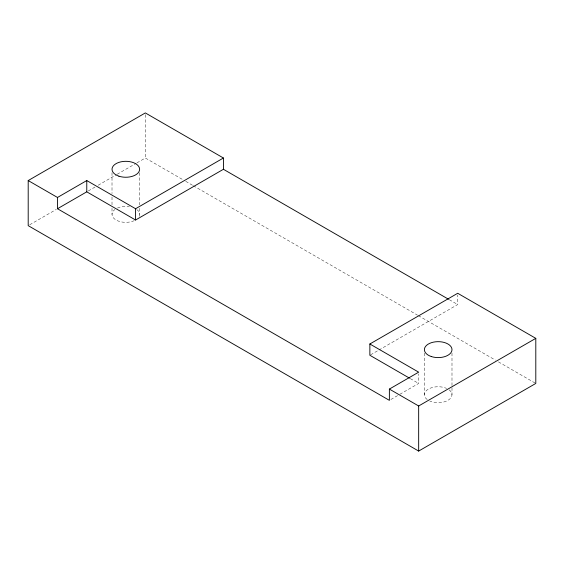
<?xml version="1.0" encoding="UTF-8"?>
<svg xmlns="http://www.w3.org/2000/svg" width="564" height="564" viewBox="0 0 564 564"><rect width="100%" height="100%" fill="white"/><g stroke="black" fill="none" stroke-linecap="round" stroke-linejoin="round"><path stroke-width="0.42" stroke-dasharray="2.82 2.11" d="M29.723 224.761L56.344 209.392M88.287 190.949L95.14 186.994M98.178 185.239L116.431 174.699M117.192 174.262L136.213 163.285M136.974 162.841L145.336 158.012L182.708 179.585M370.611 354.827L378.183 350.455M378.945 350.018L457.707 304.546L457.707 295.007M390.88 399.481L399.136 394.715M399.89 394.278L418.664 383.442L418.664 373.904M449.311 299.695L457.707 304.546M185.76 181.347L192.62 185.309M193.381 185.753L417.593 315.198M418.354 315.636L495.382 360.107M498.435 361.869L535.039 383.005M410.275 378.599L418.664 383.442M451.99 353.099L451.99 386.911M451.99 387.778L451.99 394.715M424.382 353.099L424.382 394.715M145.336 114.661L145.336 158.012M139.618 172.753L139.618 204.831M139.618 208.299L139.618 214.369M112.01 172.753L112.01 193.565M112.01 197.033L112.01 204.831M112.01 208.299L112.01 214.369M136.77 209.519A13.804 7.974 0 0 1 139.153 216.435M134.218 220.693A13.804 7.974 0 0 1 116.057 220.009A13.804 7.974 0 0 1 114.866 209.519M117.411 208.046A13.804 7.974 0 0 1 129.389 206.671M449.134 389.865A13.804 7.974 0 0 1 447.943 400.348A13.804 7.974 0 0 1 429.782 401.039M427.23 399.566A13.804 7.974 0 0 1 428.421 389.082A13.804 7.974 0 0 1 446.589 388.392"/><path stroke-width="0.85" d="M409.513 378.162L369.857 355.264L369.857 343.991L457.707 293.273L535.8 338.358L535.8 383.442L418.664 451.073L28.2 225.642L28.2 180.558L145.336 112.927L223.429 158.012L223.429 169.285L448.549 299.258M28.2 180.558L57.486 197.463L86.771 180.558L135.579 208.736L223.429 158.012M57.486 197.463L57.486 208.736L86.771 191.831L135.579 220.009L223.429 169.285M57.486 208.736L389.379 400.348L389.379 389.082L418.664 372.169L369.857 343.991M389.379 389.082L418.664 405.988L535.8 338.358M418.664 405.988L418.664 451.073M135.579 208.736L135.579 220.009M86.771 180.558L86.771 191.831M118.912 176.187A13.804 7.974 0 0 0 139.618 169.285A13.804 7.974 0 0 0 118.912 162.383A13.804 7.974 0 0 0 118.912 176.187M431.284 356.533A13.804 7.974 0 0 0 451.99 349.631A13.804 7.974 0 0 0 431.284 342.729A13.804 7.974 0 0 0 431.284 356.533"/></g></svg>
